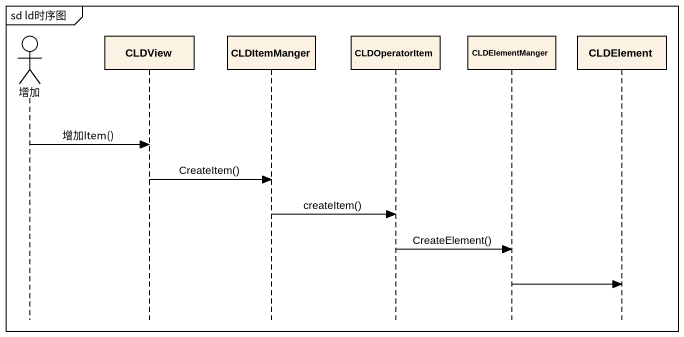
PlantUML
@startuml
mainframe sd ld时序图
hide footbox
actor 增加
participant CLDView
participant CLDItemManger
participant CLDOperatorItem
participant CLDElementManger
participant CLDElement

增加 -> CLDView : 增加Item()
CLDView -> CLDItemManger : CreateItem()
CLDItemManger -> CLDOperatorItem : createItem()
CLDOperatorItem -> CLDElementManger : CreateElement()
CLDElementManger -> CLDElement
@enduml
